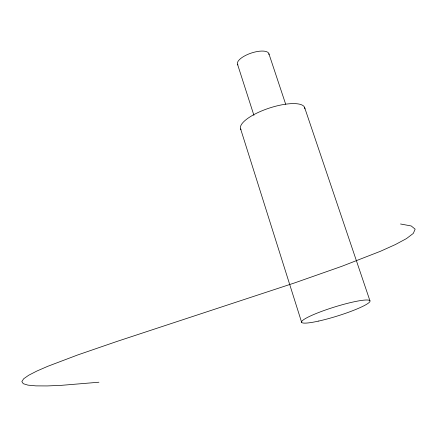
<?xml version="1.0" encoding="UTF-8"?>
<svg xmlns="http://www.w3.org/2000/svg" width="437" height="437" viewBox="0 0 437 437"><rect width="100%" height="100%" fill="white"/><g stroke="black" fill="none" stroke-linecap="round" stroke-linejoin="round"><path stroke-width="0.66" d="M98.942 382.222L61.524 385.325L47.185 385.937L35.965 385.876L27.973 385.134L23.27 383.702L21.85 381.567L23.685 378.748L28.689 375.257L36.746 371.106L47.715 366.326L77.666 354.97L117.012 341.417L294.746 282.859L341.909 266.275L380.485 251.264L395.316 244.589L406.459 238.602L413.298 233.418L415.15 229.157L411.212 225.956L400.521 223.99M304.556 107.338L369.937 300.76M268.924 53.811L285.689 104.252M237.499 64.19L253.919 115.335M240.634 128.959L301.639 322.331M237.947 64.96A16.551 6.151 -18.5 0 1 251.379 53.03A16.551 6.151 -18.5 0 1 268.99 54.707M241.006 129.631A33.753 10.641 -18.2 0 1 269.536 108.015A33.753 10.641 -18.2 0 1 304.862 108.84M318.792 321.042A35.829 4.72 -17.3 0 0 370.035 301.082A35.829 4.72 -17.3 0 0 318.568 312.553A35.829 4.72 -17.3 0 0 318.792 321.042"/></g></svg>
